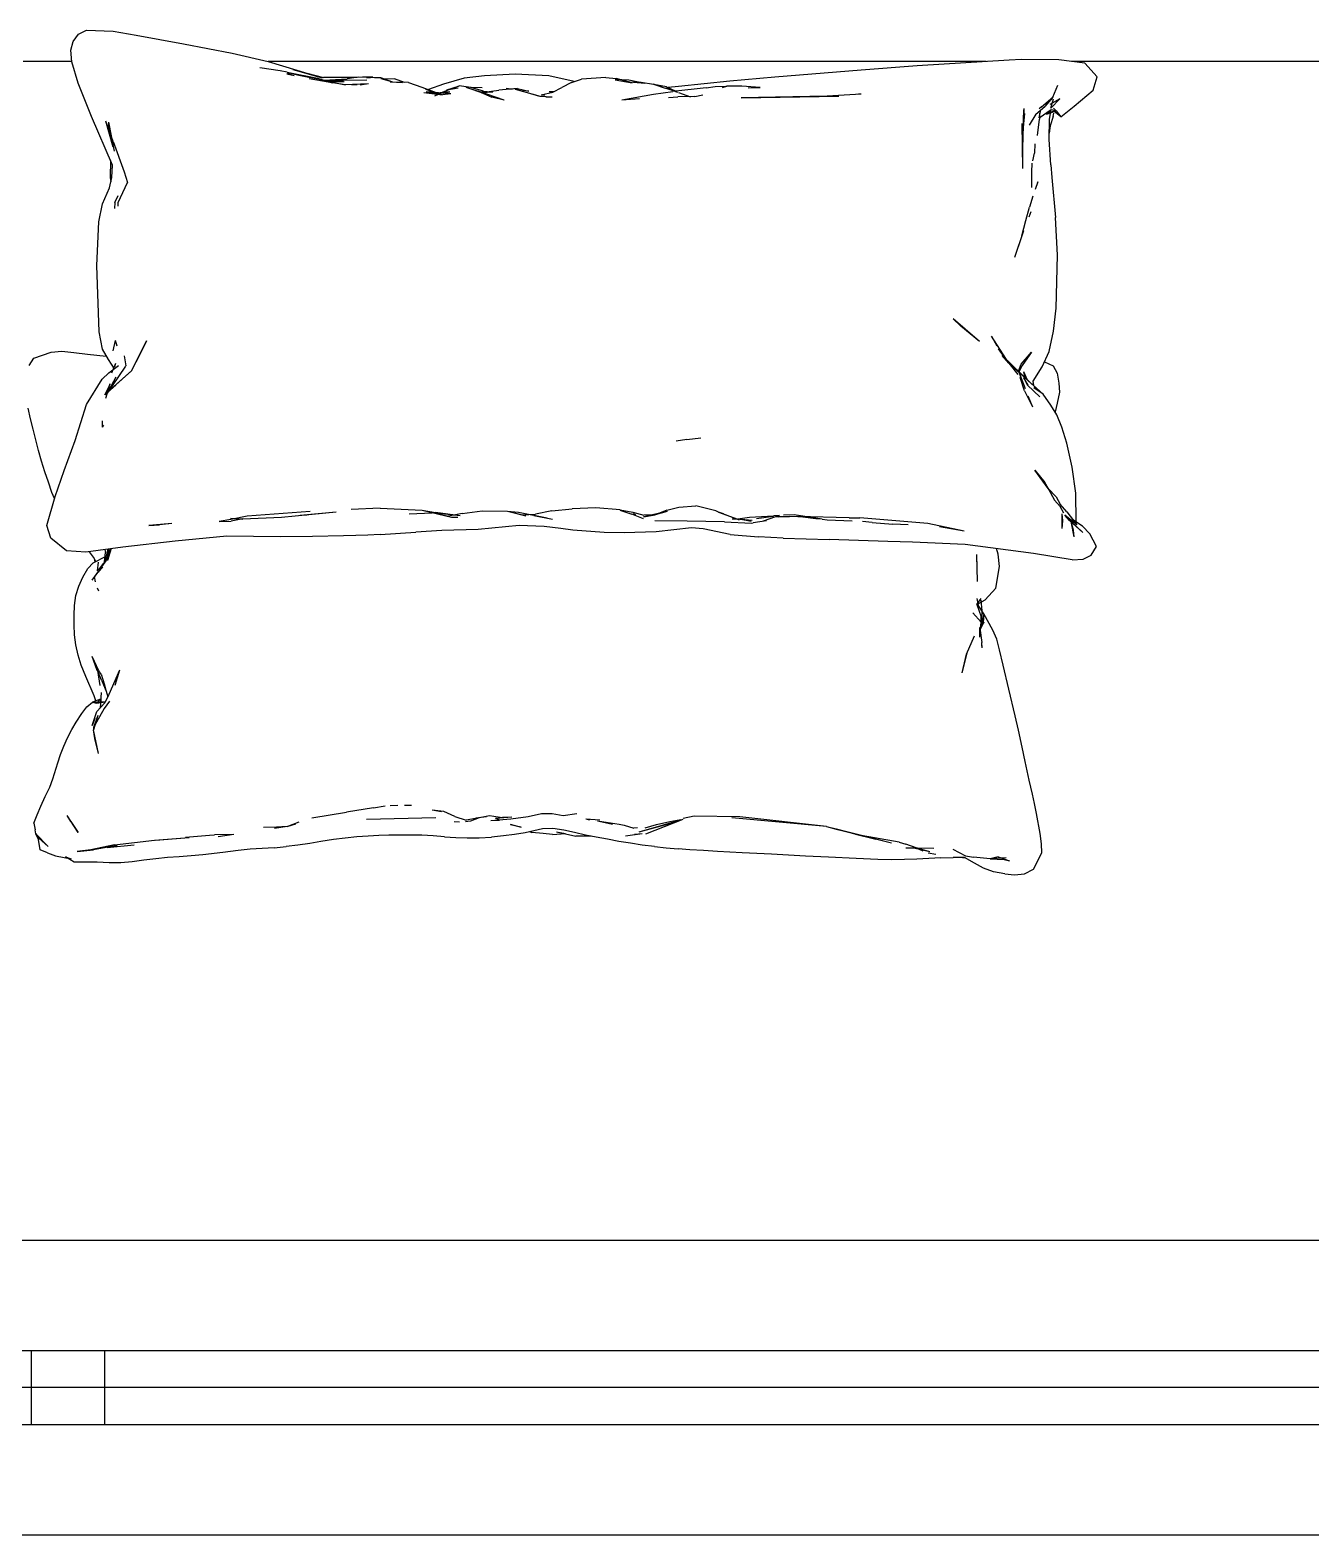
# Model space of a CAD drawing. Header units: metres. Extents: x -658 to -58, y -713 to -118.
# Drawn here: x -306.266 to -305.396, y -132.951 to -131.93 of the extents above; entities that cross this region are included whole.
import ezdxf

# ---------------------------------------------------------------- set-up
doc = ezdxf.new("R2010")
doc.units = ezdxf.units.M
doc.header["$LTSCALE"] = 100
doc.layers.add('plan', color=8, linetype='Continuous')

# ---------------------------------------------------------------- blocks, each defined once
blk = doc.blocks.new('TRAVESSEIRO com textura - TRAVESSEIRO com textura-2203060-الدور الارضي')
for p, q in [((-0.6892, 0.7482), (-0.6949, 0.737)), ((-0.6831, 0.7514), (-0.6892, 0.7482)), ((-0.6763, 0.7521), (-0.6831, 0.7514)), ((-0.6697, 0.7514), (-0.6763, 0.7521)), ((-0.6697, 0.7514), (-0.662, 0.75)), ((-0.662, 0.75), (-0.6554, 0.7474)), ((-0.6554, 0.7474), (-0.6493, 0.744)), ((-0.6949, 0.737), (-0.6947, 0.7309)), ((-0.6653, 0.7398), (-0.6729, 0.7424)), ((-0.6693, 0.7416), (-0.6729, 0.7424)), ((-0.6706, 0.7405), (-0.6613, 0.7412)), ((-0.6706, 0.7405), (-0.6599, 0.7411)), ((-0.6599, 0.7411), (-0.6693, 0.7416)), ((-0.6653, 0.7398), (-0.6599, 0.7411)), ((-0.6599, 0.7411), (-0.6485, 0.7401)), ((-0.6493, 0.744), (-0.6425, 0.7403)), ((-0.643, 0.7391), (-0.6485, 0.7401)), ((-0.6432, 0.7407), (-0.6391, 0.7403)), ((-0.6346, 0.7345), (-0.643, 0.7391)), ((-0.6425, 0.7403), (-0.6347, 0.7403)), ((-0.6264, 0.7405), (-0.6347, 0.7403)), ((-0.6264, 0.7405), (-0.6182, 0.741)), ((-0.623, 0.7382), (-0.6178, 0.7373)), ((-0.6188, 0.7363), (-0.6096, 0.7336)), ((-0.6188, 0.7363), (-0.6069, 0.7336)), ((-0.6182, 0.741), (-0.61, 0.7414)), ((-0.6096, 0.7336), (-0.6142, 0.7357)), ((-0.61, 0.7414), (-0.6018, 0.7417)), ((-0.6018, 0.7417), (-0.593, 0.7418)), ((-0.593, 0.7418), (-0.5837, 0.7416)), ((-0.5837, 0.7416), (-0.5689, 0.7409)), ((-0.5689, 0.7409), (-0.55, 0.7401)), ((-0.55, 0.7401), (-0.5344, 0.7393)), ((-0.5344, 0.7393), (-0.5115, 0.738)), ((-0.5115, 0.738), (-0.4916, 0.7371)), ((-0.4916, 0.7371), (-0.4747, 0.7362)), ((-0.4747, 0.7362), (-0.4653, 0.7356)), ((-0.4653, 0.7356), (-0.456, 0.735)), ((-0.1576, 0.7347), (-0.1495, 0.7355)), ((-0.1495, 0.7355), (-0.139, 0.7368)), ((-0.139, 0.7368), (-0.1254, 0.7385)), ((-0.1254, 0.7385), (-0.1174, 0.7392)), ((-0.1174, 0.7392), (-0.1094, 0.7397)), ((-0.1094, 0.7397), (-0.1014, 0.7403)), ((-0.1014, 0.7403), (-0.0934, 0.7411)), ((-0.0934, 0.7411), (-0.0854, 0.7421)), ((-0.0854, 0.7421), (-0.0775, 0.7432)), ((-0.0775, 0.7432), (-0.0697, 0.7439)), ((-0.0697, 0.7439), (-0.0619, 0.7438)), ((-0.0619, 0.7438), (-0.0537, 0.7435)), ((-0.0537, 0.7435), (-0.0381, 0.7435)), ((-0.0401, 0.7361), (-0.0511, 0.735)), ((-0.0495, 0.735), (-0.0401, 0.7361)), ((-0.0381, 0.7435), (-0.0321, 0.7397)), ((-0.0254, 0.7392), (-0.0361, 0.7411)), ((-0.0321, 0.7397), (-0.0361, 0.7411)), ((-0.0199, 0.7371), (-0.0254, 0.7392)), ((-0.0199, 0.7371), (-0.0149, 0.735)), ((-0.6947, 0.7309), (-0.6937, 0.724)), ((-0.6106, 0.7336), (-0.6217, 0.7338)), ((-0.6027, 0.7337), (-0.6106, 0.7336)), ((-0.6027, 0.7337), (-0.6096, 0.7336)), ((-0.6096, 0.7336), (-0.6026, 0.7311)), ((-0.598, 0.7298), (-0.6026, 0.7311)), ((-0.598, 0.7298), (-0.5685, 0.7246)), ((-0.5928, 0.7306), (-0.5705, 0.7248)), ((-0.5928, 0.7306), (-0.5822, 0.7279)), ((-0.5552, 0.7209), (-0.5822, 0.7279)), ((-0.5805, 0.7276), (-0.5685, 0.7246)), ((-0.5552, 0.7209), (-0.5762, 0.7259)), ((-0.5554, 0.721), (-0.5762, 0.7259)), ((-0.456, 0.735), (-0.4481, 0.7344)), ((-0.44, 0.7337), (-0.4481, 0.7344)), ((-0.4319, 0.7328), (-0.44, 0.7337)), ((-0.4319, 0.7328), (-0.4237, 0.7318)), ((-0.4237, 0.7318), (-0.4157, 0.7306)), ((-0.4122, 0.7255), (-0.4237, 0.7239)), ((-0.4157, 0.7306), (-0.4078, 0.7293)), ((-0.4078, 0.7293), (-0.4001, 0.7279)), ((-0.4001, 0.7279), (-0.3925, 0.7265)), ((-0.3925, 0.7265), (-0.3851, 0.725)), ((-0.3889, 0.7258), (-0.3785, 0.7257)), ((-0.3655, 0.7229), (-0.3785, 0.7257)), ((-0.337, 0.7247), (-0.3294, 0.7256)), ((-0.3294, 0.7256), (-0.3213, 0.7264)), ((-0.313, 0.7269), (-0.3213, 0.7264)), ((-0.3049, 0.727), (-0.313, 0.7269)), ((-0.2971, 0.7267), (-0.3049, 0.727)), ((-0.2894, 0.7262), (-0.2971, 0.7267)), ((-0.2894, 0.7262), (-0.2817, 0.7256)), ((-0.2817, 0.7256), (-0.2741, 0.7251)), ((-0.2587, 0.7251), (-0.2516, 0.7252)), ((-0.2516, 0.7252), (-0.2448, 0.7254)), ((-0.2448, 0.7254), (-0.2376, 0.7257)), ((-0.2376, 0.7257), (-0.2299, 0.7262)), ((-0.2299, 0.7262), (-0.2221, 0.7271)), ((-0.2221, 0.7271), (-0.2141, 0.7281)), ((-0.2141, 0.7281), (-0.2054, 0.7295)), ((-0.2054, 0.7295), (-0.1981, 0.7307)), ((-0.1981, 0.7307), (-0.19, 0.7318)), ((-0.19, 0.7318), (-0.1819, 0.7328)), ((-0.1738, 0.7336), (-0.1819, 0.7328)), ((-0.1738, 0.7336), (-0.1657, 0.7342)), ((-0.1657, 0.7342), (-0.1576, 0.7347)), ((-0.1464, 0.7246), (-0.1359, 0.7262)), ((-0.1136, 0.7264), (-0.13, 0.725)), ((-0.0932, 0.7285), (-0.1162, 0.7267)), ((-0.0927, 0.7284), (-0.1162, 0.7267)), ((-0.0655, 0.7317), (-0.0927, 0.7284)), ((-0.0604, 0.7334), (-0.0788, 0.7317)), ((-0.0673, 0.7322), (-0.0511, 0.735)), ((-0.0604, 0.7334), (-0.0673, 0.7322)), ((-0.0655, 0.7317), (-0.0495, 0.735)), ((-0.0121, 0.7241), (-0.0205, 0.7328)), ((-0.0143, 0.7274), (-0.0205, 0.7328)), ((-0.0149, 0.735), (-0.0138, 0.728)), ((-0.0121, 0.7241), (-0.0143, 0.7274)), ((-0.0138, 0.728), (-0.0121, 0.7241)), ((-0.6937, 0.724), (-0.6913, 0.7103)), ((-0.5552, 0.7209), (-0.5705, 0.7248)), ((-0.5487, 0.7192), (-0.5554, 0.721)), ((-0.5487, 0.7192), (-0.5552, 0.7209)), ((-0.5487, 0.7192), (-0.49, 0.7127)), ((-0.5487, 0.7192), (-0.4844, 0.7134)), ((-0.4262, 0.7241), (-0.4515, 0.7143)), ((-0.4216, 0.7228), (-0.4515, 0.7143)), ((-0.4425, 0.7159), (-0.4498, 0.7145)), ((-0.4423, 0.7159), (-0.4498, 0.7145)), ((-0.4216, 0.7228), (-0.4441, 0.7167)), ((-0.4334, 0.7179), (-0.4423, 0.7159)), ((-0.4257, 0.7201), (-0.4334, 0.7179)), ((-0.4184, 0.7243), (-0.4237, 0.7239)), ((-0.4204, 0.7202), (-0.418, 0.7203)), ((-0.4114, 0.7184), (-0.418, 0.7203)), ((-0.4081, 0.7177), (-0.4114, 0.7184)), ((-0.3933, 0.7153), (-0.4081, 0.7177)), ((-0.3933, 0.7153), (-0.4036, 0.7177)), ((-0.3851, 0.725), (-0.3778, 0.7233)), ((-0.3778, 0.7233), (-0.3705, 0.7217)), ((-0.3628, 0.7246), (-0.3715, 0.724)), ((-0.3655, 0.7229), (-0.3715, 0.724)), ((-0.3705, 0.7217), (-0.3631, 0.7206)), ((-0.3631, 0.7206), (-0.3559, 0.7207)), ((-0.3628, 0.7246), (-0.3565, 0.724)), ((-0.3565, 0.724), (-0.3487, 0.7232)), ((-0.3559, 0.7207), (-0.3502, 0.7221)), ((-0.3502, 0.7221), (-0.3441, 0.7235)), ((-0.3477, 0.7227), (-0.3487, 0.7232)), ((-0.3441, 0.7235), (-0.337, 0.7247)), ((-0.3418, 0.7198), (-0.3342, 0.7178)), ((-0.3342, 0.7178), (-0.3413, 0.7195)), ((-0.3208, 0.7151), (-0.3344, 0.7139)), ((-0.3208, 0.7151), (-0.3268, 0.715)), ((-0.3268, 0.715), (-0.324, 0.7136)), ((-0.313, 0.7133), (-0.3072, 0.7155)), ((-0.3072, 0.7155), (-0.3037, 0.716)), ((-0.2961, 0.7159), (-0.2997, 0.716)), ((-0.2741, 0.7251), (-0.2662, 0.725)), ((-0.2662, 0.725), (-0.2587, 0.7251)), ((-0.1827, 0.7191), (-0.1907, 0.7161)), ((-0.1827, 0.7191), (-0.1885, 0.7174)), ((-0.1827, 0.7191), (-0.174, 0.7205)), ((-0.1827, 0.7191), (-0.1754, 0.7196)), ((-0.1754, 0.7196), (-0.1666, 0.7198)), ((-0.1464, 0.7246), (-0.1334, 0.7248)), ((-0.13, 0.725), (-0.1334, 0.7248)), ((-0.0359, 0.7157), (-0.0408, 0.7232)), ((-0.0408, 0.7232), (-0.0334, 0.7117)), ((-0.0359, 0.7157), (-0.0334, 0.7117)), ((-0.0108, 0.7169), (-0.013, 0.7112)), ((-0.0121, 0.7241), (-0.0116, 0.7215)), ((-0.0108, 0.7169), (-0.0116, 0.7215)), ((-0.6913, 0.7103), (-0.69, 0.7037)), ((-0.49, 0.7127), (-0.459, 0.7123)), ((-0.459, 0.7123), (-0.4515, 0.7138)), ((-0.3854, 0.7141), (-0.3948, 0.7146)), ((-0.3854, 0.7141), (-0.3878, 0.7146)), ((-0.3699, 0.7117), (-0.3792, 0.7103)), ((-0.3626, 0.7104), (-0.3699, 0.7117)), ((-0.3552, 0.7104), (-0.3626, 0.7104)), ((-0.3462, 0.7125), (-0.3552, 0.7104)), ((-0.3344, 0.7139), (-0.3462, 0.7125)), ((-0.3352, 0.7129), (-0.3243, 0.7137)), ((-0.3352, 0.7129), (-0.3289, 0.7132)), ((-0.32, 0.7117), (-0.3289, 0.7132)), ((-0.3107, 0.7136), (-0.32, 0.7117)), ((-0.3179, 0.7126), (-0.3107, 0.7136)), ((-0.313, 0.7133), (-0.3042, 0.7149)), ((-0.2964, 0.7124), (-0.3042, 0.7149)), ((-0.2964, 0.7124), (-0.2891, 0.709)), ((-0.2891, 0.709), (-0.281, 0.7081)), ((-0.2875, 0.7093), (-0.281, 0.7081)), ((-0.2366, 0.7143), (-0.2835, 0.7132)), ((-0.2671, 0.7049), (-0.2622, 0.705)), ((-0.2578, 0.705), (-0.2525, 0.7051)), ((-0.2412, 0.7066), (-0.2492, 0.7051)), ((-0.2412, 0.7066), (-0.2229, 0.7095)), ((-0.1993, 0.7133), (-0.2229, 0.7095)), ((-0.0155, 0.7053), (-0.0185, 0.6989)), ((-0.013, 0.7112), (-0.0155, 0.7053)), ((-0.69, 0.7037), (-0.6886, 0.6972)), ((-0.6886, 0.6972), (-0.6864, 0.6877)), ((-0.0185, 0.6989), (-0.0216, 0.6925)), ((-0.6864, 0.6877), (-0.6836, 0.6751)), ((-0.0237, 0.6868), (-0.0269, 0.6759)), ((-0.0216, 0.6925), (-0.0237, 0.6868)), ((-0.6836, 0.6751), (-0.6815, 0.6653)), ((-0.0269, 0.6759), (-0.0288, 0.6703)), ((-0.6815, 0.6653), (-0.679, 0.6539)), ((-0.0545, 0.6696), (-0.052, 0.6594)), ((-0.0545, 0.6696), (-0.0511, 0.6536)), ((-0.031, 0.6647), (-0.0335, 0.659)), ((-0.0288, 0.6703), (-0.031, 0.6647)), ((-0.679, 0.6539), (-0.6768, 0.644)), ((-0.052, 0.6594), (-0.0511, 0.6536)), ((-0.0335, 0.659), (-0.0366, 0.6533)), ((-0.6768, 0.644), (-0.6726, 0.626)), ((-0.0585, 0.6392), (-0.0511, 0.6519)), ((-0.0542, 0.6439), (-0.0511, 0.6536)), ((-0.0542, 0.6439), (-0.0511, 0.6519)), ((-0.0504, 0.6506), (-0.0535, 0.6411)), ((-0.0527, 0.6481), (-0.0511, 0.6519)), ((-0.052, 0.6458), (-0.0504, 0.6506)), ((-0.0511, 0.6519), (-0.0511, 0.6536)), ((-0.0395, 0.6483), (-0.0432, 0.6425)), ((-0.0366, 0.6533), (-0.0395, 0.6483)), ((-0.062, 0.6341), (-0.0585, 0.6392)), ((-0.0617, 0.6297), (-0.059, 0.6353)), ((-0.0506, 0.6349), (-0.0595, 0.6343)), ((-0.0533, 0.6356), (-0.0593, 0.6345)), ((-0.059, 0.6353), (-0.0535, 0.6411)), ((-0.0563, 0.6283), (-0.0558, 0.6388)), ((-0.0562, 0.6329), (-0.0558, 0.6388)), ((-0.0559, 0.6327), (-0.0533, 0.6356)), ((-0.0559, 0.6327), (-0.0506, 0.6349)), ((-0.0506, 0.6349), (-0.0533, 0.6356)), ((-0.0528, 0.634), (-0.0517, 0.6305)), ((-0.0467, 0.6379), (-0.0506, 0.6349)), ((-0.0432, 0.6425), (-0.0467, 0.6379)), ((-0.6726, 0.626), (-0.6687, 0.6097)), ((-0.0688, 0.6131), (-0.0617, 0.6297)), ((-0.0688, 0.6131), (-0.0656, 0.6236)), ((-0.0598, 0.6273), (-0.061, 0.6311)), ((-0.0587, 0.6231), (-0.0598, 0.6276)), ((-0.0569, 0.6203), (-0.0598, 0.6273)), ((-0.0564, 0.6157), (-0.0587, 0.6231)), ((-0.054, 0.6133), (-0.0556, 0.6235)), ((-0.0517, 0.6305), (-0.046, 0.6175)), ((-0.6409, 0.6149), (-0.6443, 0.6015)), ((-0.6409, 0.6149), (-0.6438, 0.6022)), ((-0.0569, 0.6203), (-0.054, 0.6133)), ((-0.0564, 0.6157), (-0.0549, 0.6135)), ((-0.0549, 0.6135), (-0.0503, 0.6038)), ((-0.0538, 0.6134), (-0.0503, 0.6038)), ((-0.046, 0.6175), (-0.0429, 0.6098)), ((-0.6687, 0.6097), (-0.6662, 0.5992)), ((-0.0429, 0.6098), (-0.0409, 0.6029)), ((-0.0409, 0.6029), (-0.0393, 0.596)), ((-0.6662, 0.5992), (-0.6644, 0.5921)), ((-0.6545, 0.598), (-0.6541, 0.5962)), ((-0.6545, 0.598), (-0.6542, 0.5944)), ((-0.6528, 0.5846), (-0.6542, 0.5944)), ((-0.6438, 0.6022), (-0.6491, 0.5897)), ((-0.0393, 0.596), (-0.0384, 0.5891)), ((-0.6644, 0.5921), (-0.6617, 0.586)), ((-0.6617, 0.586), (-0.6555, 0.5748)), ((-0.6555, 0.5748), (-0.6533, 0.5851)), ((-0.6555, 0.5805), (-0.6533, 0.585)), ((-0.6555, 0.5805), (-0.6527, 0.5845)), ((-0.6539, 0.5829), (-0.6544, 0.5737)), ((-0.6539, 0.5829), (-0.6538, 0.577)), ((-0.6528, 0.5907), (-0.6537, 0.5806)), ((-0.6528, 0.5907), (-0.6528, 0.5846)), ((-0.0384, 0.5891), (-0.038, 0.5824)), ((-0.038, 0.5824), (-0.0381, 0.5758)), ((-0.6555, 0.5748), (-0.655, 0.5808)), ((-0.6555, 0.5748), (-0.6518, 0.5689)), ((-0.6509, 0.5686), (-0.655, 0.5808)), ((-0.6538, 0.577), (-0.655, 0.5808)), ((-0.6543, 0.5728), (-0.6538, 0.5656)), ((-0.648, 0.5741), (-0.6537, 0.5806)), ((-0.0381, 0.5758), (-0.0384, 0.5691)), ((-0.6636, 0.5575), (-0.6564, 0.5654)), ((-0.6509, 0.5686), (-0.6564, 0.5654)), ((-0.6509, 0.5686), (-0.6537, 0.5645)), ((-0.6508, 0.5645), (-0.6518, 0.5689)), ((-0.0393, 0.5624), (-0.0412, 0.5561)), ((-0.0384, 0.5691), (-0.0393, 0.5624)), ((-0.6636, 0.5575), (-0.6661, 0.5428)), ((-0.6506, 0.5345), (-0.651, 0.553)), ((-0.0503, 0.5519), (-0.0599, 0.5388)), ((-0.0538, 0.5572), (-0.0545, 0.5593)), ((-0.0503, 0.5519), (-0.0544, 0.5465)), ((-0.0526, 0.5532), (-0.0519, 0.5495)), ((-0.0412, 0.5561), (-0.044, 0.55)), ((-0.6661, 0.5428), (-0.6652, 0.5344)), ((-0.6506, 0.5345), (-0.6507, 0.5448)), ((-0.0613, 0.5353), (-0.0544, 0.5465)), ((-0.0545, 0.5452), (-0.0579, 0.5408)), ((-0.0575, 0.5432), (-0.0544, 0.5465)), ((-0.0544, 0.5465), (-0.0571, 0.5432)), ((-0.0545, 0.5452), (-0.0564, 0.5432)), ((-0.0543, 0.5397), (-0.0536, 0.5457)), ((-0.0473, 0.5441), (-0.0509, 0.5402)), ((-0.044, 0.55), (-0.0473, 0.5441)), ((-0.7284, 0.5351), (-0.7321, 0.5292)), ((-0.7229, 0.5377), (-0.7284, 0.5351)), ((-0.7154, 0.5382), (-0.7229, 0.5377)), ((-0.7154, 0.5382), (-0.6893, 0.534)), ((-0.6893, 0.534), (-0.6429, 0.5277)), ((-0.6652, 0.5344), (-0.6641, 0.5306)), ((-0.071, 0.5295), (-0.0461, 0.5331)), ((-0.0632, 0.5306), (-0.0607, 0.5387)), ((-0.0631, 0.5306), (-0.0599, 0.5388)), ((-0.0626, 0.5321), (-0.0628, 0.5307)), ((-0.0607, 0.5387), (-0.0625, 0.5307)), ((-0.0591, 0.5388), (-0.0611, 0.5311)), ((-0.0611, 0.5311), (-0.0608, 0.5361)), ((-0.0607, 0.531), (-0.0607, 0.5367)), ((-0.0604, 0.5356), (-0.0607, 0.5337)), ((-0.0509, 0.5402), (-0.0599, 0.5358)), ((-0.0586, 0.5395), (-0.0593, 0.5333)), ((-0.0588, 0.5313), (-0.0593, 0.5333)), ((-0.0527, 0.5393), (-0.0512, 0.5365)), ((-0.0517, 0.5374), (-0.0521, 0.5396)), ((-0.0512, 0.5365), (-0.0484, 0.5328)), ((-0.0461, 0.5331), (-0.0328, 0.5322)), ((-0.0328, 0.5322), (-0.0223, 0.5235)), ((-0.7321, 0.5292), (-0.7274, 0.5206)), ((-0.7168, 0.5225), (-0.7163, 0.5181)), ((-0.7168, 0.5225), (-0.7148, 0.5121)), ((-0.6429, 0.5277), (-0.6072, 0.5263)), ((-0.6072, 0.5263), (-0.5903, 0.5258)), ((-0.5903, 0.5258), (-0.5506, 0.5243)), ((-0.5193, 0.5234), (-0.5506, 0.5243)), ((-0.5193, 0.5234), (-0.5027, 0.5227)), ((-0.4834, 0.5209), (-0.5027, 0.5227)), ((-0.2457, 0.5211), (-0.27, 0.5194)), ((-0.2457, 0.5211), (-0.2374, 0.5215)), ((-0.2374, 0.5215), (-0.2292, 0.5218)), ((-0.2292, 0.5218), (-0.221, 0.522)), ((-0.221, 0.522), (-0.1999, 0.5223)), ((-0.1999, 0.5223), (-0.178, 0.5225)), ((-0.178, 0.5225), (-0.1417, 0.5222)), ((-0.1417, 0.5222), (-0.1067, 0.5256)), ((-0.1067, 0.5256), (-0.071, 0.5295)), ((-0.0223, 0.5235), (-0.0195, 0.515)), ((-0.7274, 0.5206), (-0.7226, 0.5153)), ((-0.7227, 0.5196), (-0.7138, 0.5116)), ((-0.7227, 0.5196), (-0.7148, 0.5121)), ((-0.7226, 0.5153), (-0.7153, 0.5106)), ((-0.7119, 0.5057), (-0.7187, 0.5145)), ((-0.7187, 0.5145), (-0.7106, 0.5079)), ((-0.7182, 0.5123), (-0.7179, 0.4929)), ((-0.7163, 0.5181), (-0.7148, 0.5121)), ((-0.7148, 0.5121), (-0.7105, 0.5078)), ((-0.7138, 0.5116), (-0.7105, 0.5078)), ((-0.709, 0.5118), (-0.7086, 0.517)), ((-0.7085, 0.507), (-0.709, 0.5118)), ((-0.7085, 0.507), (-0.7086, 0.517)), ((-0.6421, 0.5187), (-0.6176, 0.5136)), ((-0.6421, 0.5187), (-0.6254, 0.5159)), ((-0.6176, 0.5136), (-0.5714, 0.5098)), ((-0.6042, 0.5145), (-0.5938, 0.5139)), ((-0.5798, 0.5129), (-0.5938, 0.5139)), ((-0.5798, 0.5129), (-0.5732, 0.5123)), ((-0.5492, 0.5111), (-0.5661, 0.5118)), ((-0.5459, 0.5107), (-0.5492, 0.5111)), ((-0.5459, 0.5107), (-0.5267, 0.5077)), ((-0.5459, 0.5107), (-0.5311, 0.5091)), ((-0.506, 0.5117), (-0.5143, 0.5089)), ((-0.508, 0.5118), (-0.4989, 0.5132)), ((-0.4979, 0.5133), (-0.4989, 0.5132)), ((-0.4982, 0.5114), (-0.4847, 0.5103)), ((-0.4982, 0.5114), (-0.4885, 0.5107)), ((-0.4795, 0.5124), (-0.4979, 0.5133)), ((-0.4976, 0.5121), (-0.4906, 0.5109)), ((-0.4965, 0.5094), (-0.4885, 0.5107)), ((-0.4897, 0.5113), (-0.4754, 0.5058)), ((-0.4847, 0.5103), (-0.4885, 0.5107)), ((-0.4754, 0.5058), (-0.4885, 0.5107)), ((-0.4834, 0.5209), (-0.4651, 0.5172)), ((-0.4795, 0.5124), (-0.4541, 0.5119)), ((-0.4651, 0.5172), (-0.4571, 0.5164)), ((-0.4571, 0.5164), (-0.4332, 0.5191)), ((-0.4541, 0.5119), (-0.4322, 0.5117)), ((-0.4332, 0.5191), (-0.4115, 0.5198)), ((-0.4115, 0.5198), (-0.3979, 0.5196)), ((-0.3979, 0.5196), (-0.3765, 0.518)), ((-0.3765, 0.518), (-0.3685, 0.517)), ((-0.3685, 0.517), (-0.3572, 0.5155)), ((-0.3572, 0.5155), (-0.3401, 0.5148)), ((-0.3401, 0.5148), (-0.3123, 0.5176)), ((-0.3123, 0.5176), (-0.2877, 0.5182)), ((-0.2877, 0.5182), (-0.27, 0.5194)), ((-0.1787, 0.5094), (-0.1526, 0.5107)), ((-0.1556, 0.5086), (-0.1445, 0.5108)), ((-0.1526, 0.5104), (-0.1447, 0.5119)), ((-0.1442, 0.51), (-0.1526, 0.5107)), ((-0.1366, 0.5123), (-0.1447, 0.5119)), ((-0.1445, 0.5108), (-0.1366, 0.5123)), ((-0.1043, 0.5136), (-0.0887, 0.5149)), ((-0.1043, 0.5136), (-0.0959, 0.5145)), ((-0.0887, 0.5149), (-0.0959, 0.5145)), ((-0.0195, 0.515), (-0.0251, 0.4952)), ((-0.7119, 0.5057), (-0.7074, 0.5005)), ((-0.7098, 0.5065), (-0.7073, 0.5019)), ((-0.7046, 0.4955), (-0.7074, 0.5005)), ((-0.7035, 0.4976), (-0.7073, 0.5019)), ((-0.5642, 0.5098), (-0.5714, 0.5098)), ((-0.5642, 0.5098), (-0.5291, 0.5089)), ((-0.5433, 0.5105), (-0.5291, 0.5089)), ((-0.5408, 0.5095), (-0.5311, 0.5091)), ((-0.5408, 0.5095), (-0.5237, 0.5088)), ((-0.5311, 0.5091), (-0.5237, 0.5088)), ((-0.5267, 0.5077), (-0.5196, 0.5079)), ((-0.5164, 0.509), (-0.5237, 0.5088)), ((-0.5143, 0.5089), (-0.5237, 0.5088)), ((-0.513, 0.5081), (-0.5168, 0.508)), ((-0.5013, 0.5101), (-0.5128, 0.5086)), ((-0.5128, 0.5086), (-0.4965, 0.5094)), ((-0.4789, 0.507), (-0.4754, 0.5058)), ((-0.4754, 0.5058), (-0.4736, 0.505)), ((-0.4736, 0.505), (-0.4601, 0.5015)), ((-0.4485, 0.5024), (-0.4601, 0.5015)), ((-0.4403, 0.5045), (-0.4485, 0.5024)), ((-0.4405, 0.5055), (-0.4245, 0.509)), ((-0.4405, 0.5055), (-0.4325, 0.5076)), ((-0.4403, 0.5045), (-0.4325, 0.5076)), ((-0.4245, 0.509), (-0.4325, 0.5076)), ((-0.4325, 0.5076), (-0.4248, 0.508)), ((-0.4174, 0.5058), (-0.4248, 0.508)), ((-0.4246, 0.5103), (-0.4167, 0.5072)), ((-0.4194, 0.5076), (-0.4176, 0.507)), ((-0.4088, 0.5042), (-0.4174, 0.5058)), ((-0.4084, 0.5044), (-0.4167, 0.5072)), ((-0.4088, 0.5042), (-0.3922, 0.5029)), ((-0.3922, 0.5029), (-0.3761, 0.5035)), ((-0.3622, 0.5049), (-0.3761, 0.5035)), ((-0.35, 0.5081), (-0.3627, 0.5107)), ((-0.3622, 0.5049), (-0.3512, 0.5073)), ((-0.3397, 0.5059), (-0.3591, 0.5098)), ((-0.3425, 0.5077), (-0.3512, 0.5073)), ((-0.3323, 0.5052), (-0.3447, 0.5084)), ((-0.3323, 0.5052), (-0.3425, 0.5077)), ((-0.3323, 0.5052), (-0.3397, 0.5059)), ((-0.3151, 0.5049), (-0.3323, 0.5052)), ((-0.3014, 0.5067), (-0.3151, 0.5049)), ((-0.3014, 0.5067), (-0.2921, 0.5086)), ((-0.3002, 0.5083), (-0.2834, 0.5061)), ((-0.3002, 0.5083), (-0.281, 0.5064)), ((-0.2941, 0.5093), (-0.2984, 0.5093)), ((-0.2744, 0.5046), (-0.2941, 0.5093)), ((-0.2744, 0.5046), (-0.2921, 0.5086)), ((-0.2744, 0.5046), (-0.2834, 0.5061)), ((-0.2655, 0.507), (-0.281, 0.5064)), ((-0.2458, 0.5032), (-0.2744, 0.5046)), ((-0.2458, 0.5032), (-0.2261, 0.504)), ((-0.216, 0.5059), (-0.1787, 0.5094)), ((-0.216, 0.5059), (-0.1914, 0.5082)), ((-0.1982, 0.5053), (-0.1556, 0.5086)), ((-0.196, 0.508), (-0.1914, 0.5082)), ((-0.1442, 0.51), (-0.1526, 0.5104)), ((-0.7179, 0.4929), (-0.7155, 0.4753)), ((-0.7046, 0.4955), (-0.6991, 0.4897)), ((-0.6991, 0.4897), (-0.7035, 0.4976)), ((-0.6998, 0.4908), (-0.6991, 0.4897)), ((-0.6998, 0.4908), (-0.697, 0.4858)), ((-0.0251, 0.4952), (-0.0313, 0.4775)), ((-0.0247, 0.4966), (-0.023, 0.4925)), ((-0.023, 0.4925), (-0.0206, 0.4855)), ((-0.6991, 0.4897), (-0.6901, 0.4774)), ((-0.6901, 0.4774), (-0.697, 0.4858)), ((-0.0206, 0.4855), (-0.0182, 0.4784)), ((-0.7155, 0.4753), (-0.7118, 0.4591)), ((-0.0313, 0.4775), (-0.0387, 0.4571)), ((-0.0182, 0.4784), (-0.016, 0.4712)), ((-0.016, 0.4712), (-0.0139, 0.464)), ((-0.0139, 0.464), (-0.012, 0.4568)), ((-0.7118, 0.4591), (-0.7086, 0.4481)), ((-0.454, 0.4566), (-0.4635, 0.4555)), ((-0.454, 0.4566), (-0.4468, 0.4576)), ((-0.0387, 0.4571), (-0.0465, 0.4327)), ((-0.012, 0.4568), (-0.0102, 0.4496)), ((-0.0102, 0.4496), (-0.0085, 0.4425)), ((-0.7086, 0.4481), (-0.7051, 0.4397)), ((-0.7051, 0.4397), (-0.7011, 0.4332)), ((-0.0574, 0.4481), (-0.0582, 0.4469)), ((-0.0574, 0.4481), (-0.0572, 0.4439)), ((-0.0085, 0.4425), (-0.0069, 0.4352)), ((-0.707, 0.4245), (-0.7054, 0.4318)), ((-0.7054, 0.4318), (-0.7039, 0.4377)), ((-0.7011, 0.4332), (-0.6958, 0.4257)), ((-0.6855, 0.4269), (-0.6885, 0.4344)), ((-0.6832, 0.4235), (-0.6885, 0.4344)), ((-0.0465, 0.4327), (-0.057, 0.4156)), ((-0.7064, 0.4184), (-0.707, 0.4245)), ((-0.6958, 0.4257), (-0.6868, 0.4176)), ((-0.6958, 0.4257), (-0.69, 0.4206)), ((-0.6958, 0.4257), (-0.6895, 0.4214)), ((-0.6936, 0.4275), (-0.6851, 0.4196)), ((-0.6724, 0.4048), (-0.69, 0.4206)), ((-0.6894, 0.4199), (-0.689, 0.417)), ((-0.6857, 0.4196), (-0.6827, 0.4147)), ((-0.6851, 0.4196), (-0.6827, 0.4147)), ((-0.6791, 0.4101), (-0.6836, 0.422)), ((-0.6832, 0.4235), (-0.6803, 0.4145)), ((-0.0589, 0.426), (-0.077, 0.4099)), ((-0.077, 0.4099), (-0.0663, 0.4194)), ((-0.0597, 0.4264), (-0.0732, 0.4068)), ((-0.0663, 0.4143), (-0.0597, 0.4264)), ((-0.0589, 0.426), (-0.0663, 0.4194)), ((-0.059, 0.4262), (-0.0626, 0.419)), ((-0.0603, 0.4249), (-0.0626, 0.419)), ((-0.0603, 0.4249), (-0.0626, 0.4185)), ((-0.0602, 0.4257), (-0.0594, 0.4286)), ((-0.7053, 0.4114), (-0.7064, 0.4184)), ((-0.7025, 0.4065), (-0.7053, 0.4114)), ((-0.689, 0.417), (-0.6951, 0.4073)), ((-0.6679, 0.3996), (-0.6879, 0.4188)), ((-0.6724, 0.4048), (-0.6879, 0.4188)), ((-0.6852, 0.4162), (-0.6827, 0.4105)), ((-0.6834, 0.4142), (-0.6827, 0.4105)), ((-0.6791, 0.4101), (-0.682, 0.4182)), ((-0.6816, 0.4063), (-0.6793, 0.4105)), ((-0.6791, 0.4101), (-0.6809, 0.4055)), ((-0.6724, 0.4048), (-0.6787, 0.4123)), ((-0.077, 0.4099), (-0.0871, 0.3896)), ((-0.077, 0.4099), (-0.0801, 0.4039)), ((-0.0617, 0.4113), (-0.0682, 0.4064)), ((-0.0661, 0.405), (-0.0635, 0.4115)), ((-0.057, 0.4156), (-0.0617, 0.4113)), ((-0.6967, 0.4039), (-0.7025, 0.4065)), ((-0.6951, 0.4073), (-0.6999, 0.3967)), ((-0.688, 0.3972), (-0.6816, 0.4063)), ((-0.6809, 0.4055), (-0.688, 0.3972)), ((-0.6724, 0.4048), (-0.6679, 0.3996)), ((-0.6724, 0.4048), (-0.6607, 0.3864)), ((-0.6724, 0.4048), (-0.6656, 0.395)), ((-0.0871, 0.3896), (-0.0801, 0.4039)), ((-0.0721, 0.3998), (-0.0732, 0.4066)), ((-0.0661, 0.405), (-0.0655, 0.4073)), ((-0.0654, 0.4085), (-0.0613, 0.4023)), ((-0.0613, 0.4023), (-0.0572, 0.3953)), ((-0.0472, 0.3985), (-0.0599, 0.3999)), ((-0.0379, 0.3974), (-0.0472, 0.3985)), ((-0.0108, 0.4013), (-0.0224, 0.3972)), ((-0.0075, 0.4063), (-0.0108, 0.4013)), ((-0.6999, 0.3967), (-0.7028, 0.383)), ((-0.6607, 0.3864), (-0.6644, 0.393)), ((-0.6526, 0.39), (-0.6347, 0.3747)), ((-0.6526, 0.39), (-0.64, 0.3797)), ((-0.0672, 0.3931), (-0.0661, 0.3894)), ((-0.0646, 0.3964), (-0.0661, 0.3894)), ((-0.0572, 0.3953), (-0.0551, 0.3835)), ((-0.0298, 0.3966), (-0.0379, 0.3974)), ((-0.0224, 0.3972), (-0.0298, 0.3966)), ((-0.7028, 0.383), (-0.7046, 0.3674)), ((-0.6347, 0.3747), (-0.64, 0.3797)), ((-0.0551, 0.3835), (-0.0534, 0.3384)), ((-0.7046, 0.3674), (-0.7056, 0.3315)), ((-0.0534, 0.3384), (-0.0548, 0.3088)), ((-0.7056, 0.3315), (-0.7043, 0.3059)), ((-0.6825, 0.3148), (-0.6764, 0.3329)), ((-0.6813, 0.3184), (-0.6764, 0.3329)), ((-0.6813, 0.3184), (-0.684, 0.3078)), ((-0.684, 0.3078), (-0.6866, 0.2989)), ((-0.0548, 0.3088), (-0.0572, 0.2965)), ((-0.7017, 0.2786), (-0.7043, 0.3059)), ((-0.6888, 0.2914), (-0.6866, 0.2989)), ((-0.6874, 0.3021), (-0.686, 0.3057)), ((-0.0679, 0.2981), (-0.0679, 0.2956)), ((-0.0657, 0.2956), (-0.0654, 0.2997)), ((-0.0572, 0.2965), (-0.062, 0.2857)), ((-0.6923, 0.2816), (-0.6904, 0.2869)), ((-0.0679, 0.2956), (-0.0742, 0.282)), ((-0.0657, 0.2956), (-0.0679, 0.2909)), ((-0.7011, 0.2701), (-0.7017, 0.2786)), ((-0.6916, 0.2844), (-0.6923, 0.2816)), ((-0.6882, 0.2854), (-0.6881, 0.275)), ((-0.6882, 0.2854), (-0.6882, 0.2821)), ((-0.0721, 0.2748), (-0.0742, 0.282)), ((-0.0637, 0.2788), (-0.0641, 0.2704)), ((-0.062, 0.2857), (-0.0637, 0.2788)), ((-0.0626, 0.2787), (-0.063, 0.2816)), ((-0.0627, 0.2672), (-0.0626, 0.2787)), ((-0.7011, 0.2701), (-0.6998, 0.2529)), ((-0.6888, 0.2673), (-0.69, 0.2621)), ((-0.6881, 0.275), (-0.6884, 0.269)), ((-0.6821, 0.2727), (-0.6816, 0.2421)), ((-0.6821, 0.2727), (-0.6821, 0.2629)), ((-0.0646, 0.2542), (-0.0721, 0.2748)), ((-0.0641, 0.2704), (-0.0498, 0.2374)), ((-0.6902, 0.2559), (-0.69, 0.2621)), ((-0.6821, 0.2629), (-0.6822, 0.247)), ((-0.0654, 0.2608), (-0.0616, 0.2412)), ((-0.0646, 0.258), (-0.0595, 0.2404)), ((-0.7006, 0.2436), (-0.6999, 0.2486)), ((-0.6998, 0.2529), (-0.7002, 0.2391)), ((-0.6919, 0.2501), (-0.6933, 0.2391)), ((-0.6822, 0.247), (-0.6833, 0.2353)), ((-0.6827, 0.2319), (-0.6822, 0.247)), ((-0.6822, 0.247), (-0.6827, 0.2327)), ((-0.0646, 0.2542), (-0.0595, 0.2404)), ((-0.0617, 0.2466), (-0.0616, 0.2412)), ((-0.7079, 0.2375), (-0.7168, 0.2302)), ((-0.7047, 0.2334), (-0.7079, 0.2375)), ((-0.7079, 0.2375), (-0.7033, 0.234)), ((-0.7009, 0.2349), (-0.7047, 0.2334)), ((-0.7027, 0.2372), (-0.703, 0.2351)), ((-0.7027, 0.2372), (-0.7006, 0.2436)), ((-0.7002, 0.2391), (-0.7013, 0.2326)), ((-0.6932, 0.2382), (-0.7013, 0.2326)), ((-0.7013, 0.2326), (-0.698, 0.2359)), ((-0.7003, 0.2351), (-0.698, 0.2359)), ((-0.6909, 0.2357), (-0.6969, 0.2305)), ((-0.6932, 0.2382), (-0.6943, 0.2327)), ((-0.6933, 0.2351), (-0.6933, 0.2391)), ((-0.6909, 0.2357), (-0.6864, 0.2432)), ((-0.6825, 0.2385), (-0.6833, 0.2353)), ((-0.0498, 0.2374), (-0.0407, 0.2147)), ((-0.7168, 0.2302), (-0.7297, 0.2194)), ((-0.7072, 0.2254), (-0.7011, 0.2317)), ((-0.7072, 0.2254), (-0.7003, 0.2291)), ((-0.7047, 0.2334), (-0.7009, 0.2348)), ((-0.7047, 0.2334), (-0.6989, 0.2348)), ((-0.7013, 0.2326), (-0.7047, 0.2334)), ((-0.7047, 0.2334), (-0.7029, 0.2316)), ((-0.7033, 0.234), (-0.6989, 0.2348)), ((-0.7011, 0.2317), (-0.7029, 0.2252)), ((-0.6947, 0.2308), (-0.7024, 0.2241)), ((-0.7024, 0.2241), (-0.6969, 0.2305)), ((-0.7012, 0.2259), (-0.7024, 0.2241)), ((-0.6947, 0.2308), (-0.6932, 0.232)), ((-0.6827, 0.2319), (-0.6827, 0.2327)), ((-0.4098, 0.2259), (-0.4313, 0.2221)), ((-0.4098, 0.2259), (-0.4218, 0.225)), ((-0.3299, 0.2262), (-0.3124, 0.22)), ((-0.3299, 0.2262), (-0.3215, 0.2241)), ((-0.7297, 0.2194), (-0.7324, 0.2104)), ((-0.7024, 0.2241), (-0.7058, 0.216)), ((-0.5722, 0.2221), (-0.5491, 0.2236)), ((-0.5722, 0.2221), (-0.5704, 0.2222)), ((-0.4909, 0.2247), (-0.5572, 0.2235)), ((-0.5491, 0.2236), (-0.4909, 0.2247)), ((-0.4956, 0.2179), (-0.5037, 0.2176)), ((-0.5037, 0.2176), (-0.4912, 0.2168)), ((-0.4912, 0.2168), (-0.481, 0.2167)), ((-0.4831, 0.2133), (-0.4482, 0.217)), ((-0.4782, 0.2177), (-0.481, 0.2167)), ((-0.481, 0.2167), (-0.478, 0.2177)), ((-0.4732, 0.217), (-0.481, 0.2167)), ((-0.4671, 0.2178), (-0.4732, 0.217)), ((-0.4671, 0.2178), (-0.4445, 0.2203)), ((-0.4593, 0.2237), (-0.4647, 0.2227)), ((-0.4593, 0.2237), (-0.4479, 0.224)), ((-0.4593, 0.2237), (-0.4565, 0.2239)), ((-0.4484, 0.221), (-0.4565, 0.2239)), ((-0.4482, 0.217), (-0.4412, 0.2177)), ((-0.4416, 0.2243), (-0.4479, 0.224)), ((-0.4479, 0.2209), (-0.4398, 0.2181)), ((-0.4402, 0.2172), (-0.4464, 0.2201)), ((-0.4398, 0.2181), (-0.4461, 0.22)), ((-0.4313, 0.2221), (-0.4445, 0.2203)), ((-0.4402, 0.2172), (-0.4316, 0.2156)), ((-0.4395, 0.2184), (-0.4316, 0.2156)), ((-0.4395, 0.2184), (-0.4313, 0.2153)), ((-0.423, 0.214), (-0.4313, 0.2153)), ((-0.415, 0.2138), (-0.4255, 0.2147)), ((-0.4146, 0.2123), (-0.4255, 0.2147)), ((-0.3756, 0.2143), (-0.3691, 0.2177)), ((-0.3629, 0.2208), (-0.3691, 0.2177)), ((-0.3605, 0.2204), (-0.3636, 0.2204)), ((-0.3551, 0.2227), (-0.3629, 0.2208)), ((-0.3545, 0.2236), (-0.3625, 0.224)), ((-0.3582, 0.2239), (-0.3625, 0.224)), ((-0.3551, 0.2227), (-0.3576, 0.2226)), ((-0.3375, 0.2187), (-0.3545, 0.2236)), ((-0.3542, 0.2238), (-0.3375, 0.2187)), ((-0.3468, 0.2202), (-0.3424, 0.2197)), ((-0.339, 0.2184), (-0.3468, 0.2202)), ((-0.339, 0.2184), (-0.3264, 0.2195)), ((-0.3314, 0.2184), (-0.3354, 0.2187)), ((-0.3345, 0.2188), (-0.3314, 0.2184)), ((-0.3148, 0.2209), (-0.3264, 0.2195)), ((-0.3147, 0.2209), (-0.3222, 0.2205)), ((-0.3149, 0.22), (-0.3222, 0.2205)), ((-0.3124, 0.22), (-0.3215, 0.2241)), ((-0.316, 0.2202), (-0.3178, 0.2205)), ((-0.3039, 0.2173), (-0.3165, 0.2216)), ((-0.3165, 0.2216), (-0.3124, 0.22)), ((-0.316, 0.2202), (-0.3073, 0.2175)), ((-0.316, 0.2202), (-0.3149, 0.22)), ((-0.315, 0.2178), (-0.3077, 0.2176)), ((-0.3039, 0.2173), (-0.3124, 0.22)), ((-0.3073, 0.2175), (-0.2994, 0.2165)), ((-0.3027, 0.2113), (-0.2888, 0.2154)), ((-0.292, 0.2193), (-0.2994, 0.2165)), ((-0.292, 0.2193), (-0.2989, 0.2168)), ((-0.291, 0.2191), (-0.2989, 0.2168)), ((-0.291, 0.2191), (-0.2988, 0.2179)), ((-0.2938, 0.2218), (-0.2882, 0.2225)), ((-0.2938, 0.2218), (-0.2771, 0.2205)), ((-0.2931, 0.2206), (-0.2843, 0.2215)), ((-0.289, 0.2214), (-0.2931, 0.2206)), ((-0.2829, 0.2233), (-0.292, 0.2193)), ((-0.287, 0.2213), (-0.292, 0.2193)), ((-0.2888, 0.2154), (-0.2785, 0.219)), ((-0.2755, 0.2211), (-0.2882, 0.2225)), ((-0.2765, 0.2187), (-0.2882, 0.2225)), ((-0.2741, 0.2174), (-0.2882, 0.2225)), ((-0.2765, 0.2187), (-0.2865, 0.2219)), ((-0.2771, 0.2205), (-0.2865, 0.2219)), ((-0.2755, 0.2211), (-0.2843, 0.2215)), ((-0.2651, 0.2143), (-0.2741, 0.2174)), ((-0.2321, 0.2157), (-0.2378, 0.2149)), ((-0.2215, 0.2156), (-0.2378, 0.2149)), ((-0.2301, 0.2159), (-0.2263, 0.2158)), ((-0.2063, 0.2126), (-0.2222, 0.2157)), ((-0.2215, 0.2156), (-0.2222, 0.2157)), ((-0.2222, 0.2157), (-0.2134, 0.2145)), ((-0.2063, 0.2126), (-0.2134, 0.2145)), ((-0.2119, 0.2141), (-0.2134, 0.2145)), ((-0.2033, 0.2112), (-0.2134, 0.2145)), ((-0.0407, 0.2147), (-0.0365, 0.2001)), ((-0.7324, 0.2104), (-0.7241, 0.2012)), ((-0.6103, 0.203), (-0.5723, 0.2058)), ((-0.5723, 0.2058), (-0.5137, 0.2106)), ((-0.5137, 0.2106), (-0.4831, 0.2133)), ((-0.415, 0.2138), (-0.423, 0.214)), ((-0.4053, 0.2124), (-0.4168, 0.2144)), ((-0.4168, 0.2144), (-0.406, 0.2116)), ((-0.4052, 0.212), (-0.4146, 0.2123)), ((-0.3989, 0.2108), (-0.406, 0.2116)), ((-0.3989, 0.2108), (-0.3824, 0.2119)), ((-0.3756, 0.2143), (-0.3824, 0.2119)), ((-0.3774, 0.2136), (-0.3603, 0.2097)), ((-0.3603, 0.2097), (-0.3375, 0.2086)), ((-0.3375, 0.2086), (-0.3167, 0.2096)), ((-0.3167, 0.2096), (-0.3027, 0.2113)), ((-0.2651, 0.2143), (-0.2525, 0.214)), ((-0.2622, 0.2142), (-0.2556, 0.2117)), ((-0.2609, 0.2144), (-0.2525, 0.214)), ((-0.2463, 0.2114), (-0.2556, 0.2117)), ((-0.2463, 0.2114), (-0.2541, 0.2138)), ((-0.2471, 0.2113), (-0.2541, 0.2138)), ((-0.2471, 0.2113), (-0.2463, 0.2111)), ((-0.2471, 0.2113), (-0.2365, 0.2108)), ((-0.2471, 0.2113), (-0.2392, 0.2109)), ((-0.2463, 0.2111), (-0.2365, 0.2108)), ((-0.2407, 0.2107), (-0.2337, 0.2107)), ((-0.2365, 0.2108), (-0.2392, 0.2109)), ((-0.2075, 0.2126), (-0.2367, 0.2123)), ((-0.2365, 0.2108), (-0.2309, 0.2107)), ((-0.2309, 0.2107), (-0.2234, 0.2117)), ((-0.2301, 0.2108), (-0.2074, 0.2109)), ((-0.2075, 0.2126), (-0.2234, 0.2117)), ((-0.2214, 0.2138), (-0.2129, 0.2139)), ((-0.2095, 0.2132), (-0.221, 0.2133)), ((-0.2106, 0.2139), (-0.1976, 0.2118)), ((-0.2075, 0.2126), (-0.209, 0.2131)), ((-0.2056, 0.2124), (-0.2075, 0.2126)), ((-0.1866, 0.2054), (-0.2074, 0.2109)), ((-0.1697, 0.2), (-0.2064, 0.2111)), ((-0.1866, 0.2054), (-0.2064, 0.2111)), ((-0.2056, 0.2124), (-0.1905, 0.2094)), ((-0.1827, 0.2073), (-0.2033, 0.2112)), ((-0.1905, 0.2094), (-0.1828, 0.2076)), ((-0.1825, 0.2084), (-0.1875, 0.2094)), ((-0.1856, 0.2091), (-0.1825, 0.2084)), ((-0.1827, 0.2073), (-0.178, 0.2062)), ((-0.178, 0.2062), (-0.164, 0.2042)), ((-0.7241, 0.2012), (-0.7064, 0.1989)), ((-0.7064, 0.1989), (-0.6812, 0.1986)), ((-0.6812, 0.1986), (-0.6727, 0.199)), ((-0.6727, 0.199), (-0.6103, 0.203)), ((-0.1453, 0.1944), (-0.1697, 0.2)), ((-0.1122, 0.188), (-0.1453, 0.1944)), ((-0.0365, 0.2001), (-0.0359, 0.1922)), ((-0.0801, 0.1821), (-0.1122, 0.188)), ((-0.0373, 0.1863), (-0.041, 0.1815)), ((-0.0359, 0.1922), (-0.0373, 0.1863)), ((-0.0646, 0.1793), (-0.0801, 0.1821)), ((-0.0465, 0.1786), (-0.0646, 0.1793)), ((-0.041, 0.1815), (-0.0465, 0.1786))]:
    blk.add_line(p, q)
blk = doc.blocks.new('*U118')
blk.add_line((3.95, 0), (0.05, 0))
blk.add_lwpolyline([(3.95, -0.025), (3.95, 0.025), (0.05, 0.025), (0.05, -0.025)], close=True)
blk = doc.blocks.new('A$Cc2be8e3e')
at = {"layer": 'plan'}
for p, q in [((-8.992, 16.5095), (-9.025, 16.5095)), ((-8.3712, 16.5095), (-8.8587, 16.5095)), ((-7.5989, 16.5095), (-8.3133, 16.5095)), ((-10.0028, 15.7095), (-6.0028, 15.7095)), ((-10.0028, 15.5095), (-6.0028, 15.5095))]:
    blk.add_line(p, q, dxfattribs=at)
blk.add_lwpolyline([(-8.9695, 15.6345), (-9.0195, 15.6345), (-9.0195, 15.5845), (-8.9695, 15.5845)], close=True, dxfattribs=at)
at = {"layer": 'plan', "rotation": 179.9999999999999}
blk.add_blockref('TRAVESSEIRO com textura - TRAVESSEIRO com textura-2203060-الدور الارضي', (-9.0284, 16.7095), dxfattribs=at)
at = {"layer": 'plan'}
blk.add_blockref('*U118', (-10.0028, 15.6095), dxfattribs=at)

msp = doc.modelspace()

# ---------------------------------------------------------------- block references
at = {"layer": 'plan'}
msp.add_blockref('A$Cc2be8e3e', (-297.2456, -148.4607), dxfattribs=at)

doc.saveas('drawing.dxf')
